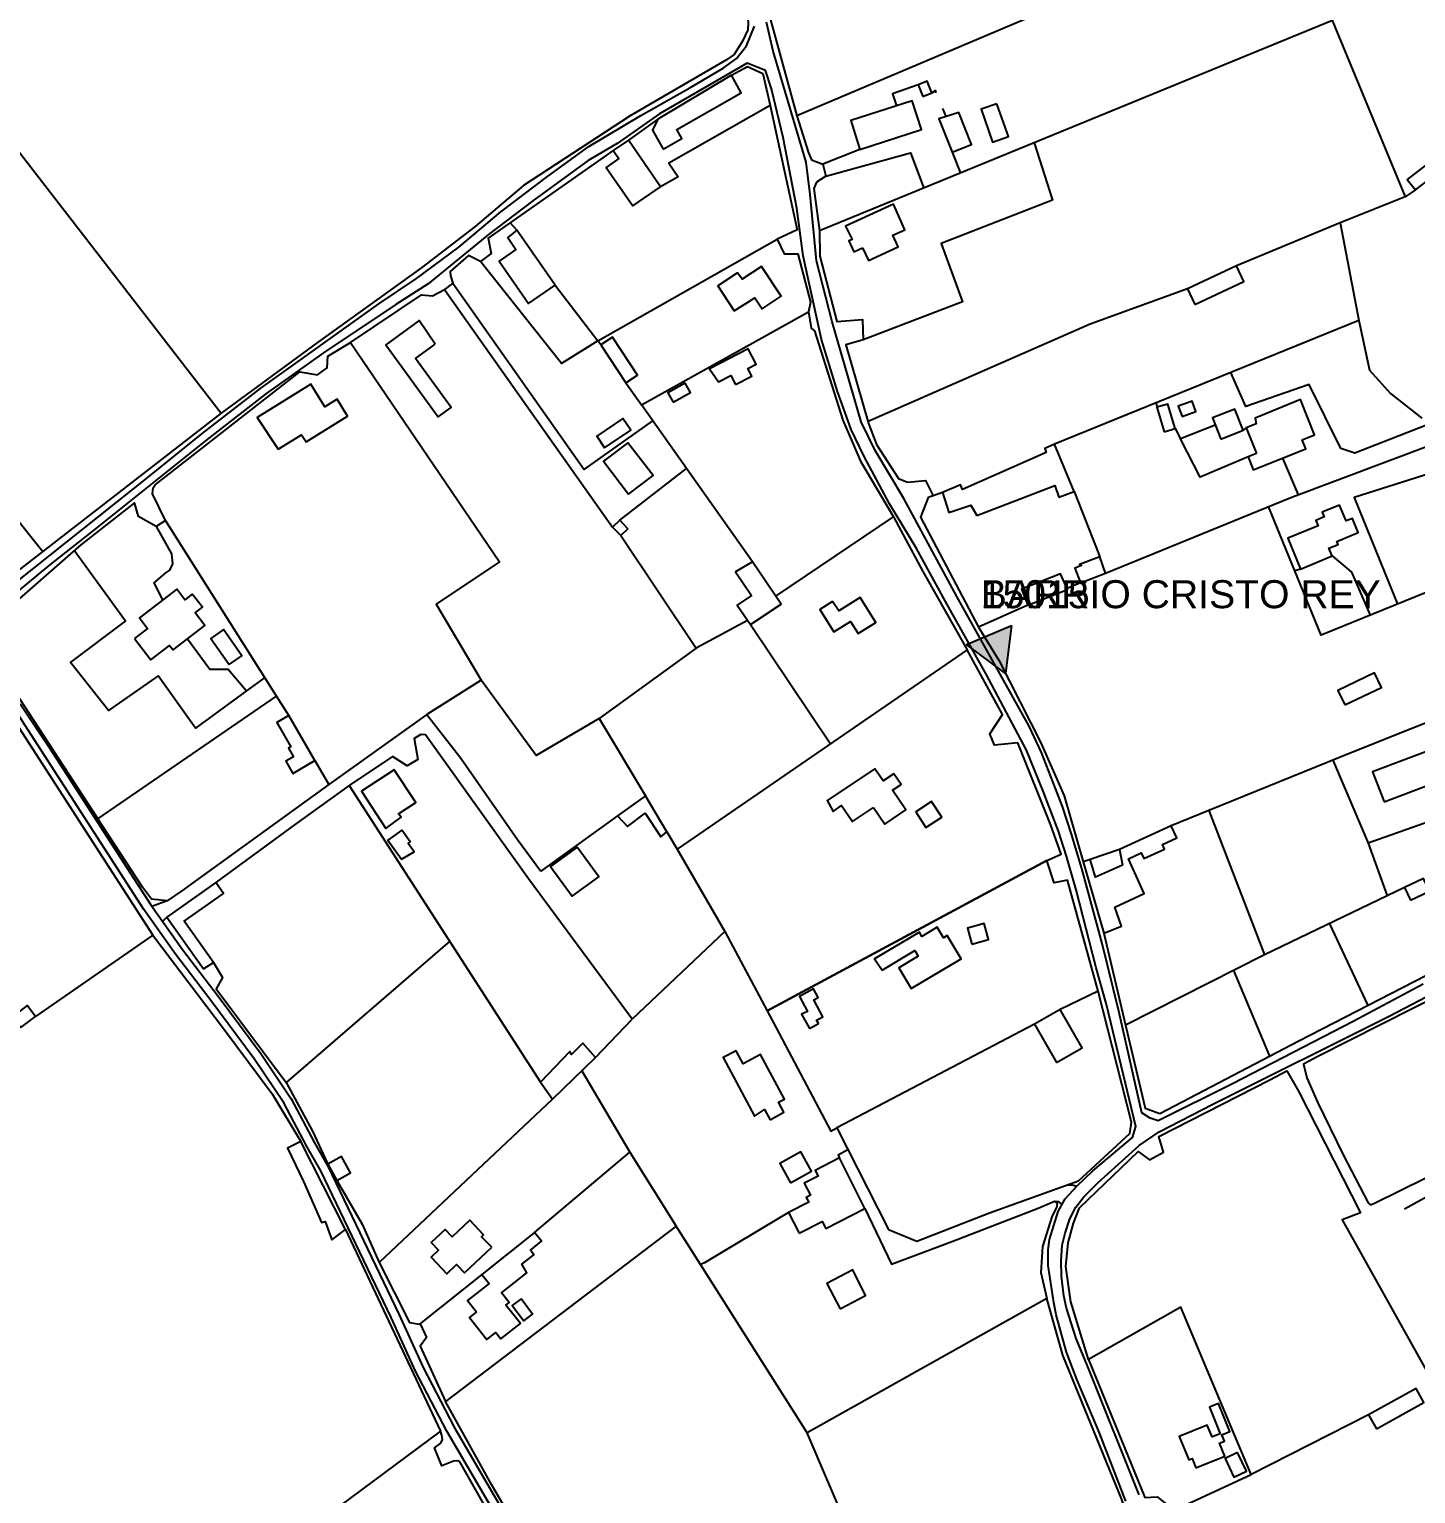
# Model space of a CAD drawing. Header units: millimetres. Extents: x 487814 to 495125, y 4392873 to 4398925.
# Drawn here: x 490867.5 to 491263.4, y 4395938.4 to 4396356.6 of the extents above; entities that cross this region are included whole.
import ezdxf
from ezdxf.enums import TextEntityAlignment as Align

# ---------------------------------------------------------------- set-up
doc = ezdxf.new("R2010")
doc.units = ezdxf.units.MM
for name, color, linetype in [('Cartografia_Base', 8, 'Continuous'), ('Centro_de_Distribucion_posicion', 5, 'Continuous'), ('Centro_de_Distribucion_rotulo', 7, 'Continuous'), ('Centro_de_Distribucion_rotulo_alias', 7, 'Continuous')]:
    doc.layers.add(name, color=color, linetype=linetype)
doc.styles.get("Standard").update_dxf_attribs({"font": 'arial.ttf'})

# ---------------------------------------------------------------- blocks, each defined once
blk = doc.blocks.new('CD_RELLENO')
blk.add_hatch(color=114).paths.add_polyline_path([(-0.872, -0.496), (0, 1.003), (0.871, -0.497)])
at = {"color": 114}
for p, q in [((-0.872, -0.496), (0, 1.003)), ((0, 1.003), (0.871, -0.497)), ((0.871, -0.497), (-0.872, -0.496))]:
    blk.add_line(p, q, dxfattribs=at)

msp = doc.modelspace()

# ---------------------------------------------------------------- linework, layer by layer
at = {"layer": 'Cartografia_Base'}
for p, q in [((491153.5, 4396360.15, 127.3), (491086.69, 4396331.9, 128.46)), ((491239.64, 4396359.16, 127.6), (491093.16, 4396299.05, 127.08)), ((491128.29, 4396334.03, 124.96), (491129.26, 4396331.7, 124.91)), ((491046.99, 4396330.97, 129.87), (491038.58, 4396324.98, 129.34)), ((491104.62, 4396322.3, 125.67), (491094.09, 4396318.08, 126.36)), ((491131, 4396321.52, 124.77), (491133.4, 4396315.56, 124.68)), ((491263.33, 4396310.75, 125.14), (491260.44, 4396308.76, 125.08)), ((491004.81, 4396301.37, 129.98), (491006.73, 4396299.27, 129.83)), ((491241.81, 4396301.4, 126.31), (491212.21, 4396289.04, 125.13)), ((491029.8, 4396267.63, 128.47), (491081.1, 4396296.7, 128.16)), ((490986, 4396282.28, 129.34), (491034.06, 4396214.47, 128.05)), ((491017.66, 4396283.54, 129.3), (491029.8, 4396267.63, 128.47)), ((491042.32, 4396249.39, 128.35), (491089.96, 4396275.97, 126.83)), ((491247.19, 4396273.48, 126.15), (491160.23, 4396238.13, 125.77)), ((491030.69, 4396266.47, 128.16), (491029.8, 4396267.63, 128.47)), ((491037.79, 4396255.67, 128.05), (491042.32, 4396249.39, 128.35)), ((491045.58, 4396244.78, 128.28), (491042.32, 4396249.39, 128.35)), ((491189.25, 4396249.93, 123.22), (491189.52, 4396248.66, 123.21)), ((491055.18, 4396231.2, 128.06), (491045.58, 4396244.78, 128.28)), ((491206.19, 4396243.55, 123.37), (491196.25, 4396239.64, 123.02)), ((491194.74, 4396242.58, 123.07), (491196.25, 4396239.64, 123.02)), ((491215.01, 4396242.8, 123.65), (491214.17, 4396242.11, 123.61)), ((491036.11, 4396216.42, 127.18), (491055.18, 4396231.2, 128.06)), ((491074.03, 4396204.54, 127.63), (491055.18, 4396231.2, 128.06)), ((491225.41, 4396234.15, 123.82), (491229.9, 4396223.7, 123.84)), ((491128.24, 4396224.34, 126.31), (491125.56, 4396223.37, 126.36)), ((491165.84, 4396224.61, 126.23), (491173.21, 4396205.99, 125.93)), ((491080.64, 4396194.73, 127.06), (491114.24, 4396217.36, 127.25)), ((491230.54, 4396202.42, 123.25), (491228.91, 4396201.92, 123.18)), ((491167.66, 4396198.52, 124.94), (491163.87, 4396196.89, 125.62)), ((491152.64, 4396192.17, 125.81), (491138.58, 4396185.88, 125.77)), ((491072.59, 4396187.81, 127.36), (491057.93, 4396179.83, 126.99)), ((491073.4, 4396186.59, 124.89), (491096.29, 4396152.54, 123.87)), ((490934.69, 4396171.54, 126.78), (490929.53, 4396167.71, 126.75)), ((490941.56, 4396160.69, 128.5), (490938.08, 4396166.18, 128.5)), ((490949.05, 4396147.76, 128.69), (490953.02, 4396140.9, 127.22)), ((491239.76, 4396147.86, 122.19), (491249.8, 4396124.18, 122.16)), ((491035.42, 4396131.98, 127.36), (491013.6, 4396116.21, 127.33)), ((491204.33, 4396133.48, 124.79), (491193.62, 4396129.13, 124.74)), ((491049.57, 4396127.44, 126.15), (491052.49, 4396122.42, 125.94)), ((491178.86, 4396122.38, 125.51), (491170.44, 4396119.5, 125.51)), ((491249.8, 4396124.18, 122.16), (491255.31, 4396109.13, 122.16)), ((491260.23, 4396111.5, 125.32), (491220.26, 4396092.27, 123.68)), ((490906.83, 4396107.7, 126.42), (490902.45, 4396106.13, 126.88)), ((490906.76, 4396103.02, 126.45), (490905.52, 4396101.8, 126.77)), ((491066.15, 4396098.94, 126.23), (491039.67, 4396073.96, 126.83)), ((491174.33, 4396098.51, 125.58), (491180.54, 4396072.16, 124.84)), ((491238.77, 4396101.17, 121.9), (491249.73, 4396077.85, 121.7)), ((490987.54, 4396096.15, 127.55), (490940.78, 4396055.81, 126.34)), ((491211.38, 4396087.79, 122.5), (491221.68, 4396063.33, 121.77)), ((491172.75, 4396081.87, 124.21), (491161.86, 4396076.63, 123.38)), ((491029.17, 4396062.96, 127.86), (491039.67, 4396073.96, 126.83)), ((491154.59, 4396072.46, 123.34), (491098.14, 4396042.85, 124.97)), ((491025.26, 4396059.18, 126.11), (491039.01, 4396035.95, 125.01)), ((491011.79, 4396012.96, 125.05), (491039.01, 4396035.95, 125.01)), ((491039.01, 4396035.95, 125.01), (491052.23, 4396014.79, 124.44)), ((490957.72, 4396013.84, 125.43), (490984.87, 4395956.26, 122.74)), ((491052.23, 4396014.79, 124.44), (490986.33, 4395964.69, 124.9)), ((491059.17, 4396003.82, 124.25), (491052.23, 4396014.79, 124.44)), ((490996.72, 4396001, 126), (490978.9, 4395986.77, 125.66)), ((491089.63, 4395955.74, 123.83), (491059.17, 4396003.82, 124.25)), ((491249.96, 4395960.93, 122.66), (491216.39, 4395943.9, 121.71)), ((491104.66, 4395920.68, 122.28), (491089.63, 4395955.74, 123.83))]:
    msp.add_line(p, q, dxfattribs=at)
for points in [[(491308.49, 4396431.03, 128.44), (491237.43, 4396368.47, 127.91), (491236.94, 4396365.7, 127.56), (491260.44, 4396308.76, 127.91), (491241.81, 4396301.4, 127.53), (491247.19, 4396273.48, 126.15), (491250.27, 4396259.32, 126.54), (491256.2, 4396252.6, 126.73), (491265.18, 4396245.56, 126.95)], [(491064.18, 4396417.53, 130.97), (491072.77, 4396358.71, 130.02), (491072.69, 4396356.44, 130.02), (491071.15, 4396353.22, 130.02), (491068.75, 4396349.47, 129.87), (491066.55, 4396347.87, 129.72), (491039.11, 4396331.88, 130.02), (491008.57, 4396312.04, 130.25), (490994.84, 4396300.28, 130.33), (490979.6, 4396288.56, 130.55), (490949.78, 4396267.17, 129.64), (490922.26, 4396247.01, 128.17)], [(491103.49, 4396376.02, 128.1), (491080.62, 4396366.29, 128.25), (491082.25, 4396361.88, 129.09), (491079.18, 4396359.36, 130.04), (491086.69, 4396331.9, 128.46)], [(490858.83, 4396194.93, 125.07), (490901.86, 4396229.1, 126.51), (490916.76, 4396241.12, 127.25), (490933.6, 4396254.15, 128.01), (490967.32, 4396278.23, 128.96), (490978.03, 4396285.46, 128.71), (490990.1, 4396294.42, 128.7), (491002.15, 4396304.45, 128.64), (491015.43, 4396314.59, 128.1), (491027.29, 4396323.12, 128.12), (491042.16, 4396331.99, 127.92), (491056.14, 4396339.92, 127.77), (491065.67, 4396345.55, 127.87), (491069.4, 4396348.33, 127.88), (491072.29, 4396351.95, 127.92), (491074.55, 4396357.57, 127.99)], [(491265.54, 4396083.88, 122.18), (491245.58, 4396073.24, 121.54), (491211.06, 4396055.48, 121.51), (491189.89, 4396044.89, 121.77), (491187.54, 4396045.59, 122), (491185.24, 4396047.17, 122.01), (491178.62, 4396076.17, 122.61), (491173.91, 4396095.54, 123.49), (491168.07, 4396116.96, 124.05), (491165.14, 4396126.77, 124.15), (491162.55, 4396134.69, 124.27), (491156.51, 4396150.12, 124.36), (491153.01, 4396157.58, 124.37), (491132.4, 4396194.65, 124.58), (491117.2, 4396222.66, 125.3), (491109.03, 4396236.34, 125.41), (491105.05, 4396244.53, 125.36), (491096.78, 4396273.11, 125.71), (491092.32, 4396290.53, 126.04), (491090.52, 4396309.44, 126.36), (491089.34, 4396318.68, 126.73), (491079.93, 4396350.35, 127.66), (491077.99, 4396358.7, 127.72)], [(491180.67, 4395936.22, 120.9), (491172.98, 4395955.95, 120.89), (491166.74, 4395970.83, 121.22), (491163.7, 4395978.76, 121.32), (491160.75, 4395989.44, 121.14), (491160.05, 4395993.03, 121.12), (491158.48, 4396003.59, 121.08), (491158.48, 4396007.99, 121.12), (491158.84, 4396010.96, 121.14), (491161.31, 4396019.02, 121.35), (491163.27, 4396022.6, 121.41), (491166.71, 4396026.35, 121.42), (491171.24, 4396030.58, 121.48), (491182.5, 4396040.13, 121.88), (491183.53, 4396043.27, 121.93), (491175.08, 4396078.14, 122.43), (491172.12, 4396088.58, 122.76), (491166.49, 4396110.84, 123.58), (491163.72, 4396120.51, 123.68), (491161.4, 4396127.61, 123.86), (491157.06, 4396139.03, 124.21), (491152.27, 4396150.76, 124.33), (491140.7, 4396172.48, 124.48), (491129.09, 4396193.17, 124.49), (491120.72, 4396208.57, 124.89), (491113.11, 4396221.12, 125.4), (491105.87, 4396234.59, 125.55), (491102.2, 4396242.36, 125.58), (491098.27, 4396253.17, 125.39), (491093.71, 4396268.01, 125.38), (491088.5, 4396291.95, 126.18), (491086.71, 4396305.56, 126.44), (491082.8, 4396325.7, 127.23), (491079.45, 4396339.66, 127.5), (491077.69, 4396344.88, 127.6), (491072.45, 4396346.92, 127.72), (491047.43, 4396332.45, 127.88), (491035.35, 4396324.02, 127.87), (491027.09, 4396319.18, 128.05), (491011.27, 4396307.63, 128.29), (490998.64, 4396298.02, 128.23), (490981.39, 4396283.89, 128.25), (490972.16, 4396278.01, 128.05), (490951.48, 4396264.19, 128.45), (490935.03, 4396252.47, 128.01), (490917.88, 4396239.2, 127.25), (490886.47, 4396214.02, 125.49), (490872.93, 4396203.4, 125.33), (490861.33, 4396193.79, 124.64)], [(491068, 4396343.55, 129.68), (491072.58, 4396346, 129.72), (491076.96, 4396344.03, 129.72), (491079.09, 4396334.82, 129.3), (491086.73, 4396299.4, 128.54), (491081.1, 4396296.7, 128.16)], [(491048.46, 4396322.44, 127.59), (491053.8, 4396325.48, 127.57), (491052.35, 4396328.04, 127.67), (491070.78, 4396338.51, 127.69), (491068, 4396343.55, 127.84), (491046.99, 4396330.97, 127.85), (491045.41, 4396327.81, 127.79), (491048.46, 4396322.44, 127.59)], [(491121.3, 4396340.79, 125.46), (491113.97, 4396338.19, 125.64), (491115.14, 4396334.75, 125.49)], [(491122.65, 4396337.48, 128.71), (491125.21, 4396338.53, 128.71), (491123.86, 4396341.84, 128.71), (491121.3, 4396340.79, 128.71), (491122.65, 4396337.48, 128.71)], [(491104.62, 4396322.3, 125.67), (491122.25, 4396327.97, 124.99), (491119.61, 4396336.19, 125.35), (491102.08, 4396330.55, 126), (491104.62, 4396322.3, 125.67)], [(491125.21, 4396338.53, 125.19), (491126.26, 4396339.17, 125.18), (491126.3, 4396338.47, 125.14)], [(490815.63, 4396303.6, 128.78), (490856.89, 4396331.41, 128.48), (490922.26, 4396247.01, 128.17)], [(491079.09, 4396334.82, 127.44), (491050.13, 4396318.42, 127.45), (491052.75, 4396314.5, 127.33), (491047.76, 4396311.66, 127.43)], [(491086.69, 4396331.9, 128.46), (491090.03, 4396321.37, 128.29), (491090.88, 4396319.38, 128.21), (491094.09, 4396318.08, 128.02), (491094.92, 4396314.69, 128.02), (491092.28, 4396312.98, 128.02), (491091.56, 4396311.16, 128.02), (491093.16, 4396299.05, 127.08)], [(491131, 4396321.52, 128.21), (491136.55, 4396323.7, 128.21), (491132.94, 4396332.89, 128.21), (491127.26, 4396331.05, 128.21), (491131, 4396321.52, 128.21)], [(491143.8, 4396335.37, 127.03), (491139.29, 4396333.79, 127.03), (491142.57, 4396324.43, 127.03), (491147.08, 4396326.01, 127.03), (491143.8, 4396335.37, 127.03)], [(491038.58, 4396324.98, 127.84), (491034.26, 4396321.99, 127.88), (491035.84, 4396319.7, 127.82), (491032.22, 4396317.2, 127.9), (491039.81, 4396306.19, 127.56), (491047.76, 4396311.66, 127.43), (491038.58, 4396324.98, 127.84)], [(491154.43, 4396324.19, 124.34), (491159.72, 4396307.83, 124.07), (491127.9, 4396295.43, 124.68), (491133.98, 4396278.82, 124.51), (491105.59, 4396267.94, 125.15)], [(491263.33, 4396310.75, 125.14), (491268.5, 4396314.71, 125.26), (491269.64, 4396313.22, 125.29), (491272.58, 4396315.47, 125.36), (491273.36, 4396314.45, 125.37), (491280.75, 4396320.11, 125.55), (491277.81, 4396324.24, 125.5), (491270.44, 4396318.6, 125.31), (491269.29, 4396320.09, 125.31), (491261.03, 4396313.77, 125.09), (491263.33, 4396310.75, 125.14)], [(491034.26, 4396321.99, 129.41), (490998.56, 4396297, 129.79), (490999.36, 4396292.55, 129.6), (490996.31, 4396290.29, 129.6), (490992.87, 4396292.04, 130.06), (490987.66, 4396287.43, 130.17), (490987.77, 4396286.22, 130.17), (490988.43, 4396284.16, 130.17), (490986, 4396282.28, 129.34)], [(491094.92, 4396314.69, 126.19), (491119.13, 4396321.39, 125), (491122.98, 4396311.29, 124.87)], [(491105.43, 4396294.23, 125.3), (491107.1, 4396290.58, 125.03), (491115.61, 4396294.47, 124.93), (491114.09, 4396297.8, 124.97), (491117.56, 4396299.39, 124.91), (491114.25, 4396306.65, 125), (491100.56, 4396300.4, 125.67), (491102.49, 4396296.62, 125.55), (491101.56, 4396296.2, 125.61), (491102.97, 4396293.11, 125.4), (491105.43, 4396294.23, 125.3)], [(491006.73, 4396299.27, 128.17), (491004.1, 4396297.16, 128.15), (491006.46, 4396293.77, 128.06), (491001.63, 4396290.41, 128.06), (491010.07, 4396278.27, 127.73), (491017.66, 4396283.54, 127.73), (491006.73, 4396299.27, 128.17)], [(491093.16, 4396299.05, 127.08), (491093.2, 4396291.82, 127.18), (491098.05, 4396273.18, 127.37), (491105.46, 4396273.77, 127.14), (491105.59, 4396267.94, 126.99), (491100.71, 4396266.48, 126.84), (491107.17, 4396244.07, 126.19), (491109.38, 4396238.01, 126.15), (491115.71, 4396228.35, 126.61), (491118.23, 4396227.24, 126.61), (491123.39, 4396227.72, 126.15), (491125.56, 4396223.37, 126.36)], [(490804.22, 4396295.62, 127.75), (490853.51, 4396229.71, 125.82), (490871.31, 4396207.49, 125.93)], [(491081.1, 4396296.7, 128.16), (491083.01, 4396292.46, 127.97), (491086.99, 4396292.48, 127.93), (491090.61, 4396278.68, 127.93), (491089.96, 4396275.97, 126.83)], [(491029.8, 4396267.63, 127.28), (491019.47, 4396261.2, 127.31), (490996.31, 4396290.29, 128.16)], [(491068.79, 4396276.25, 126.45), (491074.72, 4396279.96, 126.35), (491076.8, 4396276.82, 126.24), (491082.22, 4396280.42, 126.13), (491076.58, 4396288.9, 126.43), (491071.04, 4396285.22, 126.51), (491069.77, 4396287.12, 126.57), (491064.08, 4396283.34, 126.66), (491068.79, 4396276.25, 126.45)], [(491200.31, 4396278.07, 123.56), (491214.29, 4396284.57, 124.1), (491212.21, 4396289.04, 124.08), (491198.23, 4396282.54, 123.55), (491200.31, 4396278.07, 123.56)], [(490906.31, 4396216.38, 128.5), (490902.62, 4396223.94, 127.78), (490902.81, 4396225.65, 127.74), (490903.38, 4396226.53, 127.63), (490944.74, 4396258.77, 129.11), (490949.79, 4396257.97, 129.07), (490952.5, 4396259.95, 129.07), (490952.76, 4396263.23, 129.07), (490959.18, 4396267.13, 129.07), (490979.43, 4396280.83, 129.3), (490982.63, 4396280.5, 129.6), (490986, 4396282.28, 129.34)], [(490988.43, 4396284.16, 129.41), (491025.96, 4396230.94, 128.54), (491045.58, 4396244.78, 128.28)], [(491198.23, 4396282.54, 125.2), (491170.43, 4396272.46, 124.82), (491107, 4396244.65, 126)], [(490983.38, 4396266.69, 127.78), (490978.77, 4396273.46, 127.9), (490969.25, 4396266.51, 128.04), (490984.25, 4396245.94, 127.6), (490987.95, 4396248.64, 127.56), (490977.77, 4396262.6, 127.83), (490983.38, 4396266.69, 127.78)], [(491089.96, 4396275.97, 126.83), (491090.8, 4396271.3, 126.95), (491091.72, 4396270.55, 126.95), (491099.8, 4396244.99, 126.95), (491104.82, 4396233.31, 126.95), (491114.24, 4396217.36, 127.25)], [(491037.79, 4396255.67, 126.92), (491041.12, 4396257.86, 126.87), (491034.02, 4396268.66, 127.19), (491030.69, 4396266.47, 127.25), (491037.79, 4396255.67, 126.92)], [(490959.18, 4396267.13, 129.44), (491001.78, 4396204.52, 129.03), (490983.63, 4396192.46, 128.62), (490996.55, 4396170.7, 128.5), (490980.99, 4396160.95, 127.57), (490953.02, 4396140.9, 127.22)], [(491069.18, 4396255.15, 125.99), (491073.79, 4396257.53, 125.87), (491072.65, 4396259.73, 125.97), (491075.07, 4396260.97, 125.91), (491072.79, 4396265.39, 126.11), (491061.71, 4396259.67, 126.38), (491064.26, 4396255.95, 126.19), (491067.82, 4396257.79, 126.1), (491069.18, 4396255.15, 125.99)], [(491266.97, 4396243.79, 125.19), (491246.05, 4396235.54, 124.43), (491242.07, 4396236.94, 124.33), (491232.95, 4396255.19, 124.39), (491214.94, 4396248.88, 123.72), (491210.62, 4396258.62, 123.68)], [(490938.55, 4396236.72, 127.62), (490945.23, 4396240.84, 127.87), (490946.5, 4396238.77, 127.84), (490958.37, 4396246.1, 128.13), (490955.36, 4396250.98, 128.21), (490951.84, 4396248.8, 128.12), (490947.86, 4396255.26, 128.21), (490932.5, 4396245.78, 127.76), (490938.55, 4396236.72, 127.62)], [(491051.35, 4396250.11, 129.36), (491056.29, 4396252.85, 129.36), (491054.79, 4396255.56, 129.36), (491049.85, 4396252.82, 129.36), (491051.35, 4396250.11, 129.36)], [(491191.59, 4396241.65, 126.42), (491194.74, 4396242.58, 126.42), (491192.67, 4396249.59, 126.42), (491189.52, 4396248.66, 126.42), (491191.59, 4396241.65, 126.42)], [(491196.71, 4396246, 126.5), (491200.65, 4396247.46, 126.5), (491199.54, 4396250.45, 126.5), (491195.6, 4396248.99, 126.5), (491196.71, 4396246, 126.5)], [(491207.78, 4396239.57, 126.73), (491214.17, 4396242.11, 126.73), (491211.76, 4396248.16, 126.73), (491205.37, 4396245.62, 126.73), (491207.78, 4396239.57, 126.73)], [(491217.96, 4396235.49, 123.65), (491215.53, 4396234.51, 123.56), (491217.04, 4396230.77, 123.52), (491232.02, 4396236.82, 124.06), (491230.99, 4396239.37, 124.09), (491234.56, 4396240.81, 124.21), (491230.51, 4396250.85, 124.26), (491217.54, 4396245.61, 123.77), (491217.83, 4396243.94, 123.76), (491215.01, 4396242.8, 123.65), (491217.96, 4396235.49, 123.65)], [(490922.26, 4396247.01, 128.17), (490862.05, 4396200.3, 126.08), (490852.99, 4396191.76, 126.5), (490851.39, 4396188.25, 126.58), (490850.81, 4396186.18, 126.58), (490851.02, 4396183.48, 126.58), (490852.79, 4396174.99, 126.58), (490852.14, 4396170.07, 126.58), (490851.42, 4396168.98, 126.58), (490833.17, 4396156.69, 125.93), (490830.94, 4396156.44, 125.93), (490829.78, 4396156.68, 125.93), (490827.85, 4396157.33, 125.86), (490826.52, 4396158.35, 125.74), (490805.43, 4396195.04, 126.2), (490785.45, 4396225.96, 127.45)], [(491031.78, 4396237.08, 130.46), (491039.23, 4396242.16, 130.46), (491036.96, 4396245.48, 130.46), (491029.51, 4396240.4, 130.46), (491031.78, 4396237.08, 130.46)], [(491215.53, 4396234.51, 123.56), (491201.84, 4396228.76, 123.06), (491196.25, 4396239.64, 123.02)], [(491038.56, 4396223.85, 126.39), (491045.64, 4396229.17, 126.31), (491038.42, 4396238.53, 126.64), (491031.45, 4396233.3, 126.71), (491038.56, 4396223.85, 126.39)], [(491138.09, 4396217.8, 124.55), (491160.4, 4396226.32, 123.9), (491161.51, 4396223.01, 123.91), (491165.84, 4396224.61, 123.78), (491160.23, 4396238.13, 123.83), (491157.46, 4396236.92, 123.89), (491157.86, 4396235.76, 123.88), (491133.99, 4396225.22, 124.61), (491133.43, 4396226.52, 124.61), (491128.24, 4396224.34, 124.77), (491130.04, 4396218.65, 124.78), (491136.35, 4396220.76, 124.6), (491138.09, 4396217.8, 124.55)], [(491174.82, 4396201.28, 124.74), (491227.75, 4396222.89, 125.96), (491268.77, 4396238.29, 126.84)], [(491279.2, 4396233.45, 125.66), (491245.82, 4396222.91, 124.31), (491258.19, 4396192.48, 123.87)], [(491125.56, 4396223.37, 126.36), (491124.19, 4396222.87, 126.38), (491121.99, 4396217.28, 126.99), (491138.58, 4396185.88, 125.77)], [(490887.06, 4396131.15, 126.64), (490938.08, 4396166.18, 128.5), (490906.31, 4396216.38, 128.5), (490903.69, 4396214.64, 127.78), (490898.64, 4396217.47, 127.78), (490897.52, 4396221.39, 127.78), (490882.15, 4396209.43, 126.83), (490860.01, 4396189.98, 126.64), (490858.46, 4396187.29, 126.64), (490858.08, 4396184.15, 126.34), (490858.04, 4396177.63, 126.3), (490860.25, 4396172.13, 126.3), (490887.06, 4396131.15, 126.64)], [(491284.21, 4396203.05, 126.15), (491236.38, 4396183.62, 124.17), (491221.41, 4396220.3, 123.98)], [(491230.54, 4396202.42, 123.25), (491239.56, 4396206.2, 123.67), (491238.65, 4396208.41, 123.71), (491241.25, 4396209.48, 123.83), (491240.89, 4396210.35, 123.85), (491247.01, 4396212.88, 124.13), (491245.34, 4396216.94, 124.2), (491243.56, 4396216.2, 124.12), (491241.68, 4396220.76, 124.18), (491236.73, 4396218.72, 123.97), (491237.29, 4396217.36, 123.94), (491234.91, 4396216.38, 123.84), (491235.56, 4396214.82, 123.81), (491226.9, 4396211.26, 123.41), (491230.54, 4396202.42, 123.25)], [(490903.69, 4396214.64, 126.48), (490908.03, 4396206.8, 126.56), (490908.4, 4396203.99, 126.57), (490907.46, 4396202.12, 126.57), (490906.34, 4396201.37, 126.56), (490902.98, 4396198.57, 126.35), (490905.54, 4396193.66, 126.47)], [(491036.38, 4396212.03, 130.31), (491038.43, 4396213.98, 130.31), (491036.11, 4396216.42, 130.31), (491034.06, 4396214.47, 130.31), (491036.38, 4396212.03, 130.31)], [(491114.24, 4396217.36, 127.25), (491122.7, 4396201.79, 126.76), (491135.31, 4396179.43, 125.73)], [(491036.38, 4396212.03, 127.48), (491057.93, 4396179.83, 126.8), (491030.24, 4396159.79, 126.91), (491043.45, 4396137.66, 126.91)], [(490929.53, 4396167.71, 126.75), (490914.95, 4396157.05, 126.66), (490904.29, 4396172.02, 126.28), (490890.07, 4396162.1, 125.86), (490879.23, 4396175.76, 125.46), (490894.94, 4396187.54, 125.92), (490880.23, 4396207.75, 125.43)], [(491167.66, 4396198.52, 123.8), (491174.82, 4396201.28, 123.62), (491173.21, 4396205.99, 123.62), (491167.37, 4396203.74, 123.76), (491168.01, 4396203.46, 123.75), (491166.05, 4396202.7, 123.8), (491167.66, 4396198.52, 123.8)], [(491239.56, 4396206.2, 123.67), (491245.12, 4396201.62, 123.71), (491250.45, 4396189.34, 123.51)], [(491073.4, 4396186.59, 124.89), (491082.15, 4396192.48, 124.87), (491074.03, 4396204.54, 125.26), (491069.19, 4396201.7, 125.29), (491073.74, 4396194.95, 125.06), (491069.64, 4396192.18, 125.07), (491073.4, 4396186.59, 124.89)], [(491152.64, 4396192.17, 124.18), (491164.01, 4396196.59, 123.9), (491161.99, 4396201.06, 123.9), (491150.86, 4396196.74, 124.17), (491152.64, 4396192.17, 124.18)], [(490897.52, 4396182.6, 126.03), (490902.21, 4396176.52, 126.18), (490907.54, 4396180.63, 126.51), (490908.51, 4396179.38, 126.56), (490917.58, 4396186.37, 126.65), (490914.84, 4396189.93, 126.63), (490916.93, 4396191.54, 126.64), (490914, 4396195.33, 126.62), (490911.92, 4396193.72, 126.6), (490909.58, 4396196.77, 126.58), (490898.9, 4396188.54, 126.06), (490901.23, 4396185.47, 126.18), (490897.52, 4396182.6, 126.03)], [(491096.88, 4396193.21, 124.8), (491093.24, 4396190.93, 124.77), (491097.23, 4396184.57, 124.6), (491101.95, 4396187.53, 124.64), (491104.15, 4396184.02, 124.53), (491109.25, 4396187.23, 124.56), (491104.78, 4396194.36, 124.77), (491098.63, 4396190.5, 124.73), (491096.88, 4396193.21, 124.8)], [(490924.51, 4396175.17, 129.93), (490928.15, 4396177.71, 129.93), (490922.94, 4396185.16, 129.93), (490919.3, 4396182.62, 129.93), (490924.51, 4396175.17, 129.93)], [(491138.58, 4396185.88, 125.77), (491144.43, 4396176.21, 125.77), (491156.39, 4396152.81, 125.58), (491163.06, 4396137.73, 125.16), (491168.47, 4396118.89, 125.58)], [(490912.63, 4396182.56, 126.62), (490919.06, 4396173.88, 126.67), (490924.3, 4396173.88, 126.71), (490929.53, 4396167.71, 126.75)], [(491066.15, 4396098.94, 126.23), (491078.15, 4396076.33, 125.35), (491158.03, 4396119.25, 125.39), (491162.19, 4396121.04, 125.39), (491159.26, 4396129.32, 125.54), (491149.8, 4396152.86, 125.35), (491143.13, 4396152.21, 125.24), (491141.78, 4396155.37, 125.39), (491145.39, 4396160.9, 125.85), (491135.31, 4396179.43, 125.73), (491052.49, 4396122.42, 125.94), (491066.15, 4396098.94, 126.23)], [(491243.2, 4396163.69, 122.48), (491253.63, 4396168.68, 123.1), (491251.66, 4396172.79, 123.08), (491241.23, 4396167.8, 122.53), (491243.2, 4396163.69, 122.48)], [(491030.24, 4396159.79, 125.57), (491012.18, 4396149.19, 125.95), (490996.55, 4396170.7, 126.62)], [(490822.83, 4396145.11, 126.39), (490854.55, 4396165.03, 126.69), (490857.35, 4396166.61, 126.39), (490858.62, 4396166.1, 126.39), (490902.77, 4396097.94, 127.26), (490869.2, 4396074.71, 127.03)], [(491002.09, 4395929.89, 121.33), (490986.75, 4395956.2, 122.64), (490977.79, 4395973.37, 123.52), (490970.83, 4395988.73, 124.6), (490950.73, 4396030.6, 125.9), (490946.74, 4396037.51, 125.7), (490940.2, 4396049.97, 125.93), (490931.66, 4396062.62, 126.08), (490919.33, 4396079.29, 126.15), (490909.19, 4396092.47, 126.56), (490900.14, 4396105.24, 126.89), (490861.46, 4396165.27, 124.98)], [(490864.83, 4396164.02, 125.04), (490873.21, 4396151.45, 125.6), (490902.14, 4396106.57, 126.89), (490911.19, 4396093.8, 126.56), (490921.43, 4396080.49, 126.15), (490933.58, 4396064.06, 126.08)], [(491190.34, 4396046.96, 124.17), (491230.01, 4396067.69, 124.17), (491289.43, 4396098.33, 126.19), (491291.13, 4396101.82, 126.42), (491292.23, 4396106.16, 126.46), (491292.55, 4396111.65, 126.46), (491290.33, 4396128.06, 125.66), (491288.08, 4396158.51, 126.84), (491282.81, 4396158.71, 126.73), (491280.53, 4396164.14, 127.4), (491245.18, 4396150.06, 124.97), (491204.33, 4396133.48, 124.79), (491220.26, 4396092.27, 123.68), (491180.54, 4396072.16, 124.84), (491186.13, 4396048.47, 124.17), (491190.34, 4396046.96, 124.17)], [(490941.56, 4396160.69, 126.8), (490938.14, 4396158.65, 126.78), (490942.16, 4396151.7, 126.73), (490941.51, 4396151.33, 126.72), (490942.93, 4396148.88, 126.71), (490940.71, 4396147.6, 126.69), (490942.74, 4396144.1, 126.67), (490949.05, 4396147.76, 126.71), (490941.56, 4396160.69, 126.8)], [(490980.99, 4396160.95, 127.57), (490990.74, 4396148.45, 126.86), (491006.87, 4396125.24, 126.35), (491013.6, 4396116.21, 125.87)], [(491282.81, 4396158.71, 124.65), (491279.74, 4396134.71, 124.12), (491249.8, 4396124.18, 122.16)], [(491039.67, 4396073.96, 126.83), (491010.04, 4396113.99, 127.26), (490980.62, 4396155.15, 128.35), (490979.28, 4396155.22, 128.35), (490977.4, 4396154.09, 128.35), (490978.47, 4396148.09, 128.45), (490975.41, 4396146.29, 128.8), (490971.2, 4396148.91, 128.83), (490958.83, 4396140.65, 128.73), (491013.48, 4396055.95, 127.82)], [(491254.43, 4396136.03, 122.61), (491269.7, 4396141.76, 123.66), (491270.47, 4396139.72, 123.66), (491274.33, 4396141.17, 123.93), (491270.34, 4396151.81, 123.85), (491251.11, 4396144.59, 122.6), (491254.43, 4396136.03, 122.61)], [(490969.27, 4396128.34, 126.6), (490973.7, 4396131.56, 126.63), (490972.9, 4396132.54, 126.64), (490977.88, 4396135.75, 126.66), (490971.71, 4396145.17, 126.74), (490962.29, 4396139, 126.67), (490969.27, 4396128.34, 126.6)], [(491108.6, 4396134.39, 123.64), (491111.79, 4396129.63, 123.55), (491117.8, 4396133.66, 123.73), (491114.04, 4396139.28, 123.77), (491116.49, 4396140.92, 123.81), (491114.41, 4396144.02, 123.83), (491111.33, 4396141.96, 123.77), (491108.99, 4396145.45, 123.79), (491095.35, 4396136.33, 123.51), (491097.01, 4396133.26, 123.5), (491099.47, 4396134.91, 123.55), (491102.53, 4396130.34, 123.5), (491108.6, 4396134.39, 123.64)], [(490953.02, 4396140.9, 127.22), (490911.05, 4396110.57, 126.63), (490906.83, 4396107.7, 126.57), (490902.32, 4396108.2, 126.57), (490899.82, 4396111.65, 126.8), (490887.06, 4396131.15, 126.64)], [(490958.83, 4396140.65, 127.26), (490943.16, 4396129.43, 127.14), (490920.74, 4396112.9, 127.98)], [(491043.45, 4396137.66, 128.97), (491035.42, 4396131.98, 128.97), (491038.29, 4396128.95, 128.97), (491043.39, 4396132.72, 128.97), (491047.8, 4396126.02, 128.97), (491049.57, 4396127.44, 128.97), (491043.45, 4396137.66, 128.97)], [(491123.55, 4396128.66, 125.62), (491128.06, 4396131.57, 125.62), (491125.16, 4396136.07, 125.62), (491120.65, 4396133.16, 125.62), (491123.55, 4396128.66, 125.62)], [(490973.79, 4396119.61, 131.72), (490977.35, 4396121.72, 131.72), (490975.62, 4396124.1, 131.72), (490976.28, 4396124.58, 131.72), (490973.86, 4396127.9, 131.72), (490969.87, 4396125, 131.72), (490973.79, 4396119.61, 131.72)], [(491174.33, 4396098.51, 123.52), (491179.41, 4396100.49, 123.39), (491177.48, 4396105.92, 123.54), (491185.9, 4396109.77, 123.31), (491181.35, 4396119.71, 123.63), (491185.03, 4396121.4, 123.53), (491185.76, 4396119.81, 123.48), (491191.68, 4396122.51, 123.32), (491191.1, 4396123.78, 123.36), (491195.21, 4396125.66, 123.25), (491193.62, 4396129.13, 123.36), (491178.86, 4396122.38, 123.76), (491179.7, 4396117.87, 123.66), (491172.01, 4396114.51, 123.87), (491170.44, 4396119.5, 123.99), (491168.47, 4396118.89, 124.04), (491174.33, 4396098.51, 123.52)], [(491023.9, 4396123.03, 125.29), (491016.34, 4396117.5, 125.41), (491022.54, 4396109.02, 125.14), (491030.1, 4396114.55, 125.02), (491023.9, 4396123.03, 125.29)], [(491120.93, 4396010.48, 122.73), (491141.72, 4396018.6, 122.57), (491167.12, 4396027.75, 122.08), (491181.75, 4396041.29, 124.21), (491182.22, 4396044.48, 124.25), (491172.75, 4396081.87, 124.21), (491164.02, 4396113.66, 124.33), (491160.15, 4396112.87, 124.33), (491158.03, 4396119.25, 125.39), (491078.15, 4396076.33, 125.35), (491096.4, 4396041.94, 124.02), (491098.14, 4396042.85, 124.97), (491112.82, 4396013.86, 123.18), (491120.93, 4396010.48, 122.73)], [(491261.94, 4396107.9, 126.99), (491267.36, 4396110.48, 126.99), (491265.65, 4396114.08, 126.99), (491260.23, 4396111.5, 126.99), (491261.94, 4396107.9, 126.99)], [(490917.17, 4396088.3, 126.38), (490920.1, 4396090.11, 126.42), (490911.73, 4396101.95, 126.57), (490922.9, 4396109.85, 126.54), (490920.74, 4396112.9, 126.55), (490906.76, 4396103.02, 126.73), (490917.17, 4396088.3, 126.38)], [(490902.77, 4396097.94, 127.29), (490923.25, 4396070.91, 126.91), (490936.79, 4396052.63, 126.72), (490945.02, 4396038.93, 126.45)], [(491111.08, 4396087.91, 122.71), (491120.4, 4396093.48, 122.86), (491121.36, 4396091.87, 122.84), (491115.82, 4396088.56, 122.74), (491119.35, 4396082.64, 122.64), (491133.6, 4396091.14, 122.9), (491129.63, 4396097.78, 123.01), (491128.59, 4396097.15, 122.99), (491126.78, 4396100.18, 123.04), (491122.39, 4396097.55, 122.96), (491121.66, 4396098.77, 122.98), (491108.88, 4396091.14, 122.78), (491111.08, 4396087.91, 122.71)], [(491136.64, 4396095.37, 125.36), (491141.38, 4396096.66, 125.36), (491140.13, 4396101.25, 125.36), (491135.39, 4396099.95, 125.36), (491136.64, 4396095.37, 125.36)], [(490920.1, 4396090.11, 127.14), (490922.62, 4396085.77, 127.14), (490920.86, 4396082.62, 127.06), (490940.78, 4396055.81, 126.34)], [(491285.56, 4396085.85, 123.99), (491275.25, 4396081.2, 123.76), (491271.99, 4396081.76, 123.72), (491235.46, 4396063.29, 122.01), (491231.34, 4396061.02, 122.13), (491232.33, 4396057.19, 122.1), (491235.33, 4396050.25, 121.24), (491242.7, 4396035.19, 121.43), (491249.86, 4396021.44, 121.52), (491250.54, 4396020.91, 121.51), (491251.5, 4396021.25, 121.51), (491295.68, 4396043.06, 122.33), (491312.15, 4396051.94, 123.42)], [(491090.24, 4396071.27, 125.89), (491092.86, 4396072.69, 125.89), (491092.33, 4396073.67, 125.89), (491094.09, 4396074.62, 125.89), (491091.51, 4396079.4, 125.89), (491092.76, 4396080.07, 125.89), (491091.44, 4396082.53, 125.89), (491087.42, 4396080.36, 125.89), (491089.72, 4396076.1, 125.89), (491088.02, 4396075.38, 125.89), (491090.24, 4396071.27, 125.89)], [(491184.43, 4395938.09, 120.99), (491170.24, 4395973.51, 121.36), (491166.41, 4395982.67, 121.42), (491163.71, 4395991.34, 121.41), (491162.94, 4395994.89, 121.42), (491162.24, 4396000.51, 121.41), (491162.15, 4396004.91, 121.43), (491162.42, 4396009.32, 121.43), (491163.28, 4396012.81, 121.42), (491164.62, 4396016.84, 121.42), (491166.33, 4396020.17, 121.42), (491168.64, 4396023.15, 121.41), (491172.61, 4396027.2, 121.41), (491184.48, 4396037.8, 121.54), (491190.13, 4396041.78, 121.53), (491205.47, 4396049.61, 121.45), (491255.8, 4396074.77, 121.9), (491270.76, 4396082.61, 122.85)], [(490865.02, 4396071.49, 127.74), (490869.2, 4396074.71, 127.74), (490866.83, 4396077.79, 127.74), (490862.65, 4396074.57, 127.74), (490865.02, 4396071.49, 127.74)], [(491160.86, 4396061.53, 122.19), (491168.13, 4396065.7, 122.24), (491161.86, 4396076.63, 122.47), (491154.59, 4396072.46, 122.39), (491160.86, 4396061.53, 122.19)], [(490933.58, 4396064.06, 126.08), (490942.29, 4396051.16, 125.93), (490948.89, 4396038.59, 125.7), (490952.85, 4396031.73, 125.9), (490973.13, 4395989.48, 124.6), (490979.97, 4395974.38, 123.52), (490988.82, 4395957.42, 122.64), (491004.17, 4395931.09, 121.33)], [(491016.84, 4396051.05, 128.48), (491029.17, 4396062.96, 128.48), (491025.57, 4396067.04, 128.48), (491022.3, 4396063.85, 128.48), (491021.81, 4396064.67, 128.48), (491013.48, 4396055.95, 128.48), (491016.84, 4396051.05, 128.48)], [(491079.01, 4396045.19, 123.11), (491083, 4396047.31, 123.06), (491081.46, 4396050.22, 123.2), (491083.1, 4396051.09, 123.18), (491076.34, 4396063.84, 123.71), (491071.34, 4396061.19, 123.86), (491069.38, 4396064.88, 123.92), (491065.67, 4396062.92, 124.03), (491074.54, 4396046.19, 123.28), (491077.46, 4396048.11, 123.26), (491079.01, 4396045.19, 123.11)], [(490940.78, 4396055.81, 126.34), (490948.34, 4396041.97, 126.04), (490952.71, 4396032.48, 125.62)], [(491169.96, 4395976.7, 122.58), (491164.88, 4395993.18, 122.51), (491163.5, 4396003.3, 122.32), (491164.13, 4396010.06, 122.28), (491165.69, 4396015.69, 122.28), (491167.38, 4396020, 122.28), (491184.17, 4396036.1, 122.66), (491187.37, 4396033.73, 122.39), (491191.4, 4396035.9, 122.39), (491190.02, 4396040.4, 122.51), (491221.78, 4396056.57, 122.04), (491226.62, 4396059.17, 122.08), (491229.99, 4396053.32, 122.18), (491247.66, 4396018.64, 121.34), (491242.39, 4396016.59, 121.44), (491267.87, 4395971.13, 122.66)], [(491016.84, 4396051.05, 126.87), (490967.42, 4396004.4, 126.45), (490976.03, 4395987.27, 125.66), (490978.9, 4395986.77, 125.66)], [(490945.02, 4396038.93, 125.63), (490941.23, 4396037.04, 125.28), (490945.75, 4396027.56, 125.22), (490950.93, 4396015.84, 124.99), (490951.93, 4396016.08, 125.03), (490953.91, 4396010.89, 124.93), (490957.72, 4396013.84, 125.14), (490945.02, 4396038.93, 125.63)], [(490955.31, 4396027.81, 128.52), (490959.23, 4396029.99, 128.52), (490956.63, 4396034.66, 128.52), (490952.71, 4396032.48, 128.52), (490955.31, 4396027.81, 128.52)], [(491084.89, 4396027.21, 127.11), (491090.85, 4396030.54, 127.11), (491087.78, 4396036.04, 127.11), (491081.82, 4396032.71, 127.11), (491084.89, 4396027.21, 127.11)], [(491101.27, 4396036.59, 122.87), (491098.48, 4396035.1, 122.83), (491098.88, 4396034.27, 122.84)], [(491297.43, 4396038.22, 121.94), (491270.41, 4396025.31, 120.79), (491260.21, 4396019.68, 120.2)], [(491087.35, 4396012.82, 122.04), (491093.89, 4396016.16, 122.01), (491094.92, 4396014.15, 121.97), (491106.12, 4396019.88, 121.91), (491098.88, 4396034.27, 122.2), (491091.95, 4396030.73, 122.23), (491092.79, 4396029.09, 122.2), (491088.78, 4396027.04, 122.22), (491090.54, 4396023.6, 122.15), (491089.37, 4396023, 122.16), (491090.06, 4396021.65, 122.13), (491084.33, 4396018.72, 122.16), (491087.35, 4396012.82, 122.04)], [(490955.31, 4396027.81, 125.62), (490962.53, 4396015.35, 125.62), (490967.42, 4396004.4, 125.62)], [(491163.96, 4396026.61, 121.43), (491165.73, 4396026.49, 121.43), (491166.63, 4396026.26, 121.42)], [(491106.12, 4396019.88, 123.59), (491113.74, 4396003.98, 122.29), (491131.19, 4396010.53, 122.26), (491155.58, 4396019.97, 122.29), (491160.29, 4396021.96, 122.51), (491161.06, 4396021.27, 122.74), (491160.8, 4396020.16, 122.78), (491159.64, 4396017.73, 122.78), (491156.86, 4396008.99, 123.76), (491156.34, 4396001.56, 123.76), (491158.03, 4395994.12, 123.75)], [(491160.29, 4396021.96, 121.53), (491161.35, 4396021.79, 121.44), (491162.38, 4396020.98, 121.38)], [(491084.33, 4396018.72, 123.34), (491060.27, 4396004.33, 124.25), (491059.17, 4396003.82, 124.25)], [(490999.53, 4396008.81, 124.37), (490996.58, 4396011.76, 124.55), (490997.18, 4396012.33, 124.55), (490993.3, 4396016.46, 124.78), (490988.27, 4396011.73, 124.75), (490986.25, 4396013.88, 124.77), (490982.26, 4396010.13, 124.75), (490984.35, 4396007.91, 124.73), (490982.26, 4396005.95, 124.71), (490986.71, 4396001.21, 124.54), (490989.51, 4396003.84, 124.53), (490991.73, 4396001.48, 124.39), (490999.53, 4396008.81, 124.37)], [(490995.16, 4395990.31, 123.87), (490993.14, 4395988.71, 123.86), (490998.15, 4395982.4, 123.33), (491000.69, 4395984.42, 123.35), (491002.14, 4395982.59, 123.2), (491007.7, 4395987, 123.25), (491003.58, 4395992.19, 123.68), (491004.53, 4395992.95, 123.69), (491002.34, 4395995.71, 123.88), (491009.59, 4396001.46, 123.83), (491008.15, 4396003.9, 123.95), (491011.58, 4396006.63, 123.92), (491010.56, 4396007.92, 124), (491013.77, 4396010.47, 123.97), (491011.79, 4396012.96, 124.11), (490996.72, 4396001, 124.22), (490998.77, 4395998.42, 124.07), (490992.61, 4395993.53, 124.11), (490995.16, 4395990.31, 123.87)], [(491099.09, 4395991.21, 121.64), (491106.25, 4395994.98, 121.6), (491102.64, 4396002.31, 121.72), (491095.28, 4395998.44, 121.77), (491099.09, 4395991.21, 121.64)], [(491007.9, 4395994, 125.66), (491005.41, 4395992.13, 125.66), (491008.68, 4395987.76, 125.66), (491011.17, 4395989.63, 125.66), (491007.9, 4395994, 125.66)], [(491104.66, 4395920.68, 122.28), (491150.57, 4395849.29, 121.63), (491200.62, 4395877, 121.86), (491179.46, 4395936.69, 122.85), (491162.68, 4395977.93, 123.3), (491158.03, 4395994.12, 123.75), (491089.63, 4395955.74, 123.83)], [(491194.46, 4395933.66, 122.27), (491216.39, 4395943.9, 121.71), (491196.33, 4395991.65, 121.94), (491169.96, 4395976.7, 122.58), (491186.09, 4395937.25, 123.04), (491189.63, 4395937.44, 122.81), (491194.46, 4395933.66, 122.27)], [(490978.9, 4395986.77, 125.66), (490979.19, 4395986.72, 125.66), (490980.93, 4395982.96, 125.66), (490979.07, 4395980.55, 125.69), (490986.33, 4395964.69, 124.9)], [(491252.19, 4395956.92, 120.03), (491265.75, 4395964.43, 120), (491263.52, 4395968.45, 120), (491249.96, 4395960.93, 120.02), (491252.19, 4395956.92, 120.03)], [(491150.57, 4395849.29, 121.03), (491095.67, 4395816.15, 119.85), (491092.63, 4395822.56, 119.74), (491065.35, 4395806.66, 119.58), (491038.53, 4395868.55, 120.91), (491036.96, 4395872.68, 121.41), (491041.2, 4395874.81, 121.41), (491039.44, 4395878.93, 121.41), (491037.6, 4395878.32, 121.41), (491034.59, 4395878.12, 121.41), (491029, 4395890.19, 121.41), (490999.42, 4395941, 122.73), (490986.33, 4395964.69, 124.9)], [(491200.65, 4395945.78, 120.01), (491208.87, 4395949.08, 120.02), (491207.38, 4395952.79, 120.02), (491208.77, 4395953.35, 120.03), (491208.04, 4395955.18, 120.03), (491210.31, 4395956.1, 120.03), (491207.08, 4395964.14, 120.01), (491204.51, 4395963.11, 120.01), (491207.56, 4395955.51, 120.03), (491205.26, 4395954.59, 120.02), (491203.91, 4395957.95, 120.02), (491195.82, 4395954.7, 120.01), (491198.58, 4395948.08, 120.01), (491199.57, 4395948.47, 120.02), (491200.65, 4395945.78, 120.01)], [(490868.08, 4395824.23, 120.34), (491008.31, 4395915.96, 121.79), (490990.42, 4395947.5, 122.73), (490989.81, 4395947.77, 122.73), (490988.6, 4395947.69, 122.58), (490985.27, 4395946.37, 122.81), (490983.16, 4395951.48, 122.89), (490985, 4395952.86, 123.3), (490985.49, 4395953.83, 123.72), (490985.3, 4395955.07, 123.76), (490984.87, 4395956.26, 122.74), (490850.22, 4395856.32, 119.74), (490868.08, 4395824.23, 120.34)], [(491212.55, 4395950.1, 123), (491209, 4395948.43, 123), (491211.51, 4395943.1, 123), (491215.06, 4395944.77, 123), (491212.55, 4395950.1, 123)]]:
    msp.add_polyline3d(points, dxfattribs=at)

# ---------------------------------------------------------------- block references
at = {"layer": 'Centro_de_Distribucion_posicion', "xscale": 8.000000000097366, "yscale": 8, "zscale": 8, "rotation": 203.1737066953467}
msp.add_blockref('CD_RELLENO', (491143.12, 4396180), dxfattribs=at)

# ---------------------------------------------------------------- texts
at = {"layer": 'Centro_de_Distribucion_rotulo'}
msp.add_text('15015', height=8, dxfattribs=at).set_placement((491139.21, 4396188.89), align=Align.BOTTOM_LEFT)
at = {"layer": 'Centro_de_Distribucion_rotulo_alias'}
msp.add_text('BARRIO CRISTO REY', height=8, dxfattribs=at).set_placement((491139.21, 4396188.89), align=Align.BOTTOM_LEFT)

doc.saveas('drawing.dxf')
